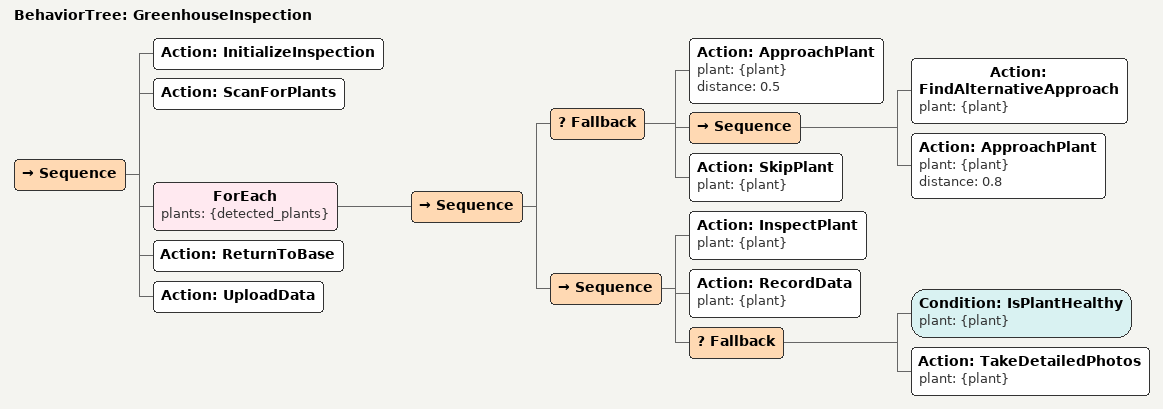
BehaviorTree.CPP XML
<root main_tree_to_execute="GreenhouseInspection">
  <BehaviorTree ID="GreenhouseInspection">
    <!-- Main sequence: do everything in order -->
    <Sequence>
      <!-- 1. Initialize inspection -->
      <Action ID="InitializeInspection"/>

      <!-- 2. Scan for plants -->
      <Action ID="ScanForPlants"/>

      <!-- 3. For each detected plant, do inspection -->
      <ForEach plants="{detected_plants}">
        <Sequence>
          <!-- Try to approach plant -->
          <Fallback>
            <!-- First try: direct approach -->
            <Action ID="ApproachPlant" plant="{plant}" distance="0.5"/>

            <!-- If that fails, try alternative approach -->
            <Sequence>
              <Action ID="FindAlternativeApproach" plant="{plant}"/>
              <Action ID="ApproachPlant" plant="{plant}" distance="0.8"/>
            </Sequence>

            <!-- If both fail, skip this plant -->
            <Action ID="SkipPlant" plant="{plant}"/>
          </Fallback>

          <!-- If we successfully approached, do inspection -->
          <Sequence>
            <Action ID="InspectPlant" plant="{plant}"/>
            <Action ID="RecordData" plant="{plant}"/>

            <!-- If plant looks diseased, take extra photos -->
            <Fallback>
              <Condition ID="IsPlantHealthy" plant="{plant}"/>
              <Action ID="TakeDetailedPhotos" plant="{plant}"/>
            </Fallback>
          </Sequence>
        </Sequence>
      </ForEach>

      <!-- 4. Return to base -->
      <Action ID="ReturnToBase"/>

      <!-- 5. Upload collected data -->
      <Action ID="UploadData"/>
    </Sequence>
  </BehaviorTree>
</root>
